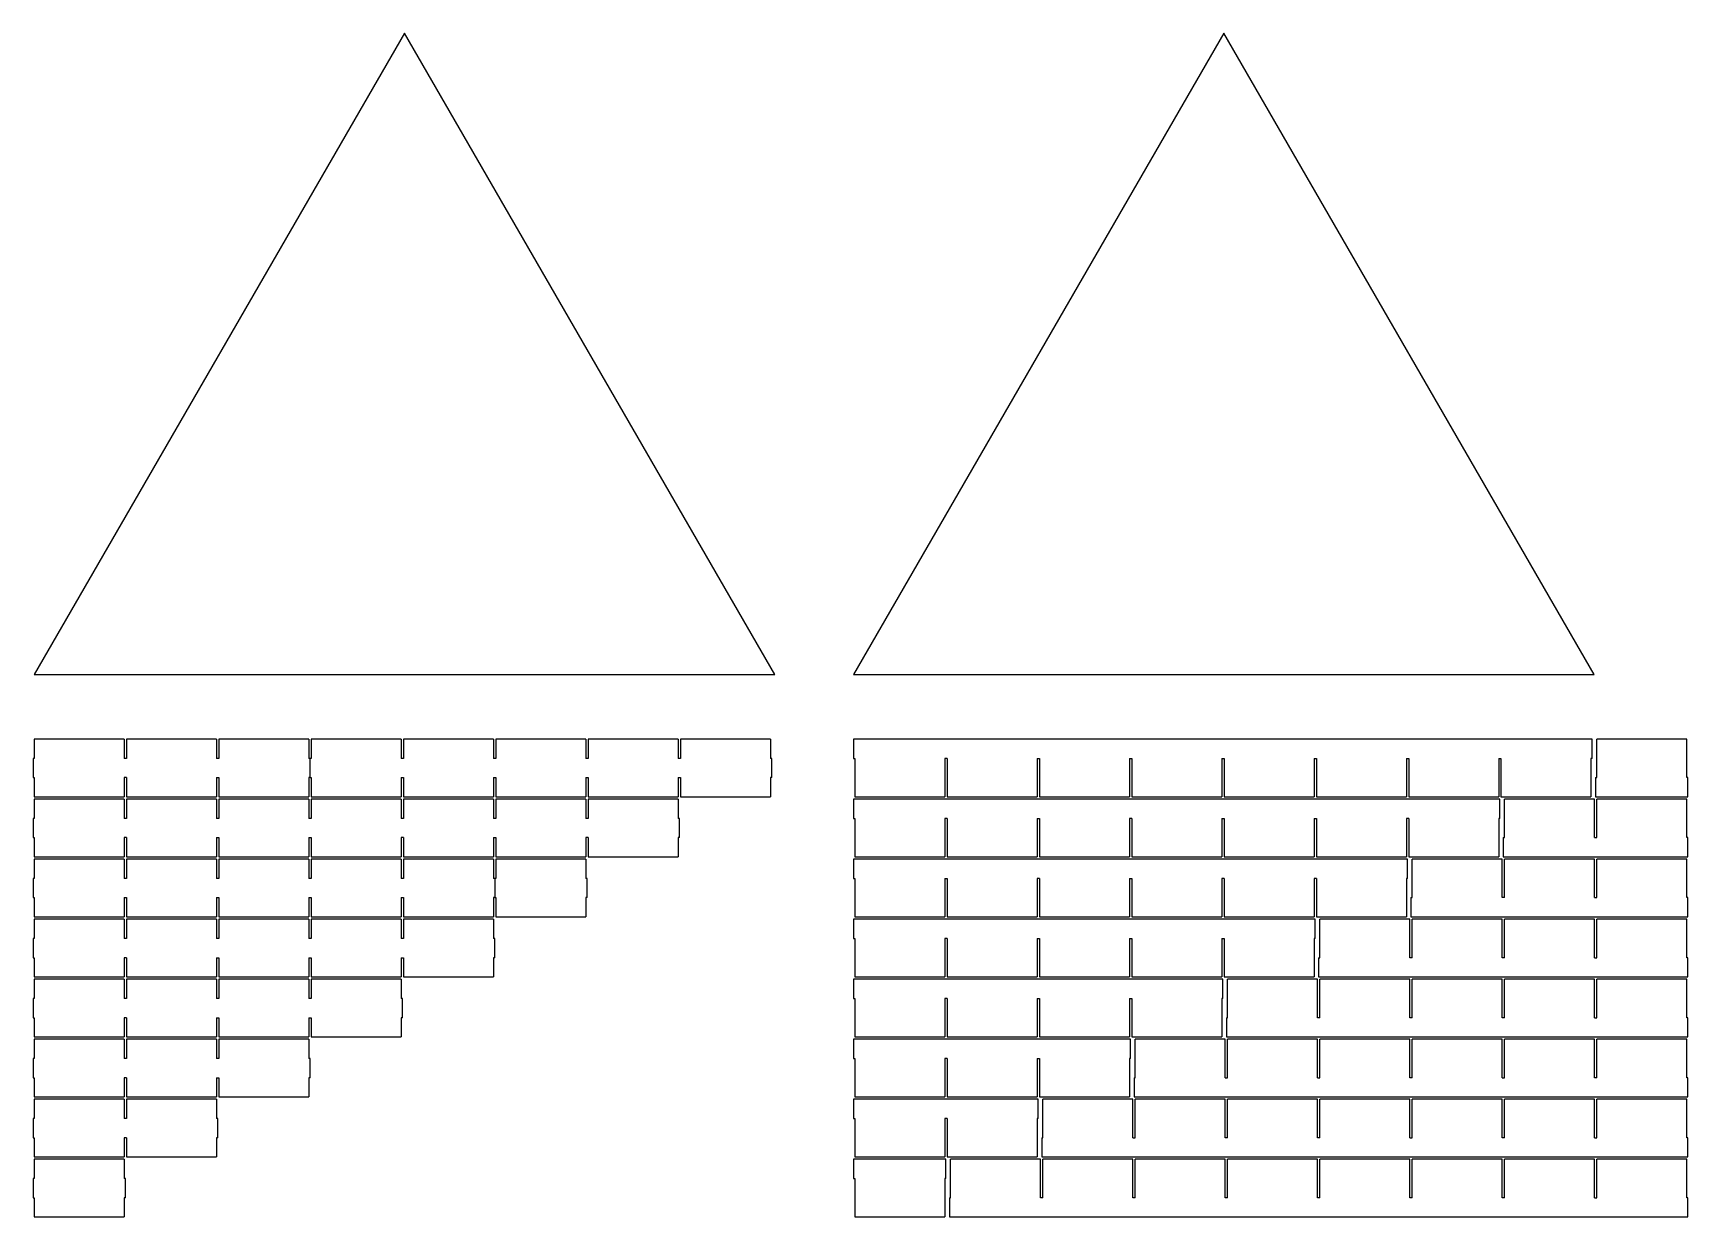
# Model space of a CAD drawing. Header units: inches. Extents: x -3170 to 1154, y -336 to 1536.
# Drawn here: x -280 to 1154, y -321 to 704 of the extents above; entities that cross this region are included whole.
import ezdxf

# ---------------------------------------------------------------- set-up
doc = ezdxf.new("R2010")
doc.units = ezdxf.units.IN
doc.header["$MEASUREMENT"] = 0

msp = doc.modelspace()

# ---------------------------------------------------------------- linework, layer by layer
for p, q in [((41.4, 704.5), (-279.4, 148.7)), ((362.3, 148.7), (41.4, 704.5)), ((751.4, 704.5), (430.6, 148.7)), ((1072.3, 148.7), (751.4, 704.5)), ((-279.4, 148.7), (362.3, 148.7)), ((430.6, 148.7), (1072.3, 148.7)), ((-253.8, 92.7), (-279.4, 92.7)), ((-279.4, 92.7), (-279.4, 76)), ((-227.1, 92.7), (-253.8, 92.7)), ((-201.4, 92.7), (-227.1, 92.7)), ((-201.4, 92.7), (-201.4, 76)), ((-199.4, 92.7), (-199.4, 76)), ((-173.8, 92.7), (-199.4, 92.7)), ((-147.1, 92.7), (-173.8, 92.7)), ((-121.4, 92.7), (-147.1, 92.7)), ((-121.4, 92.7), (-121.4, 76)), ((-119.4, 92.7), (-119.4, 76)), ((-93.8, 92.7), (-119.4, 92.7)), ((-67.1, 92.7), (-93.8, 92.7)), ((-41.4, 92.7), (-67.1, 92.7)), ((-41.4, 92.7), (-41.4, 76)), ((-39.4, 92.7), (-39.4, 76)), ((-13.8, 92.7), (-39.4, 92.7)), ((12.9, 92.7), (-13.8, 92.7)), ((38.6, 92.7), (12.9, 92.7)), ((38.6, 92.7), (38.6, 76)), ((40.6, 92.7), (40.6, 76)), ((66.2, 92.7), (40.6, 92.7)), ((92.9, 92.7), (66.2, 92.7)), ((118.6, 92.7), (92.9, 92.7)), ((118.6, 92.7), (118.6, 76)), ((146.2, 92.7), (120.6, 92.7)), ((120.6, 92.7), (120.6, 76)), ((172.9, 92.7), (146.2, 92.7)), ((198.6, 92.7), (172.9, 92.7)), ((198.6, 92.7), (198.6, 76)), ((226.2, 92.7), (200.6, 92.7)), ((200.6, 92.7), (200.6, 76)), ((252.9, 92.7), (226.2, 92.7)), ((278.6, 92.7), (252.9, 92.7)), ((278.6, 92.7), (278.6, 76)), ((306.2, 92.7), (280.6, 92.7)), ((280.6, 92.7), (280.6, 76)), ((332.9, 92.7), (306.2, 92.7)), ((358.6, 92.7), (332.9, 92.7)), ((358.6, 92.7), (358.6, 76)), ((1070.6, 92.7), (430.6, 92.7)), ((430.6, 92.7), (430.6, 76)), ((1070.6, 76), (1070.6, 92.7)), ((1100.2, 92.7), (1074.6, 92.7)), ((1074.6, 59.3), (1074.6, 92.7)), ((1126.4, 92.7), (1100.2, 92.7)), ((1152.6, 92.7), (1126.4, 92.7)), ((1152.6, 59.3), (1152.6, 92.7)), ((-280.4, 76), (-280.4, 59.3)), ((-279.4, 76), (-280.4, 76)), ((-199.4, 76), (-201.4, 76)), ((-119.4, 76), (-121.4, 76)), ((-40.4, 76), (-41.4, 76)), ((-39.4, 76), (-40.4, 76)), ((-40.4, 59.3), (-40.4, 76)), ((40.6, 76), (38.6, 76)), ((120.6, 76), (118.6, 76)), ((200.6, 76), (198.6, 76)), ((280.6, 76), (278.6, 76)), ((359.6, 76), (358.6, 76)), ((359.6, 59.3), (359.6, 76)), ((430.6, 76), (431.6, 76)), ((431.6, 76), (431.6, 42.7)), ((511.6, 76), (509.6, 76)), ((509.6, 76), (509.6, 42.7)), ((511.6, 76), (511.6, 42.7)), ((589.6, 76), (589.6, 42.7)), ((589.6, 76), (591.6, 76)), ((591.6, 76), (591.6, 42.7)), ((669.6, 76), (669.6, 42.7)), ((669.6, 76), (671.6, 76)), ((671.6, 76), (671.6, 42.7)), ((749.6, 76), (749.6, 42.7)), ((749.6, 76), (751.6, 76)), ((751.6, 76), (751.6, 42.7)), ((829.6, 76), (831.6, 76)), ((829.6, 76), (829.6, 42.7)), ((831.6, 76), (831.6, 42.7)), ((909.6, 76), (909.6, 42.7)), ((909.6, 76), (911.6, 76)), ((911.6, 76), (911.6, 42.7)), ((989.6, 76), (989.6, 42.7)), ((989.6, 76), (991.6, 76)), ((991.6, 76), (991.6, 42.7)), ((1070.6, 76), (1069.6, 76)), ((1069.6, 76), (1069.6, 42.7)), ((-280.4, 59.3), (-279.4, 59.3)), ((-279.4, 59.3), (-279.4, 42.7)), ((-199.4, 59.3), (-201.4, 59.3)), ((-201.4, 59.3), (-201.4, 42.7)), ((-199.4, 59.3), (-199.4, 42.7)), ((-121.4, 59.3), (-121.4, 42.7)), ((-121.4, 59.3), (-119.4, 59.3)), ((-119.4, 59.3), (-119.4, 42.7)), ((-41.4, 59.3), (-41.4, 42.7)), ((-40.4, 59.3), (-41.4, 59.3)), ((-40.4, 59.3), (-39.4, 59.3)), ((-39.4, 59.3), (-39.4, 42.7)), ((38.6, 59.3), (38.6, 42.7)), ((38.6, 59.3), (40.6, 59.3)), ((40.6, 59.3), (40.6, 42.7)), ((118.6, 59.3), (120.6, 59.3)), ((118.6, 59.3), (118.6, 42.7)), ((120.6, 59.3), (120.6, 42.7)), ((198.6, 59.3), (198.6, 42.7)), ((198.6, 59.3), (200.6, 59.3)), ((200.6, 59.3), (200.6, 42.7)), ((278.6, 59.3), (278.6, 42.7)), ((278.6, 59.3), (280.6, 59.3)), ((280.6, 59.3), (280.6, 42.7)), ((358.6, 59.3), (358.6, 42.7)), ((359.6, 59.3), (358.6, 59.3)), ((1073.6, 59.3), (1073.6, 42.7)), ((1073.6, 59.3), (1074.6, 59.3)), ((1153.6, 59.3), (1152.6, 59.3)), ((1153.6, 42.7), (1153.6, 59.3)), ((-279.4, 42.7), (-253.3, 42.7)), ((-253.8, 40.7), (-279.4, 40.7)), ((-279.4, 40.7), (-279.4, 24)), ((-227.1, 40.7), (-253.8, 40.7)), ((-253.3, 42.7), (-227.1, 42.7)), ((-227.1, 42.7), (-201.4, 42.7)), ((-201.4, 40.7), (-227.1, 40.7)), ((-201.4, 40.7), (-201.4, 24)), ((-199.4, 42.7), (-173.3, 42.7)), ((-173.8, 40.7), (-199.4, 40.7)), ((-199.4, 40.7), (-199.4, 24)), ((-147.1, 40.7), (-173.8, 40.7)), ((-173.3, 42.7), (-147.1, 42.7)), ((-147.1, 42.7), (-121.4, 42.7)), ((-121.4, 40.7), (-147.1, 40.7)), ((-121.4, 40.7), (-121.4, 24)), ((-119.4, 42.7), (-93.3, 42.7)), ((-119.4, 40.7), (-119.4, 24)), ((-93.8, 40.7), (-119.4, 40.7)), ((-67.1, 40.7), (-93.8, 40.7)), ((-93.3, 42.7), (-67.1, 42.7)), ((-67.1, 42.7), (-41.4, 42.7)), ((-41.4, 40.7), (-67.1, 40.7)), ((-41.4, 40.7), (-41.4, 24)), ((-39.4, 42.7), (-13.3, 42.7)), ((-13.8, 40.7), (-39.4, 40.7)), ((-39.4, 40.7), (-39.4, 24)), ((12.9, 40.7), (-13.8, 40.7)), ((-13.3, 42.7), (12.9, 42.7)), ((12.9, 42.7), (38.6, 42.7)), ((38.6, 40.7), (12.9, 40.7)), ((38.6, 40.7), (38.6, 24)), ((40.6, 42.7), (66.7, 42.7)), ((40.6, 40.7), (40.6, 24)), ((66.2, 40.7), (40.6, 40.7)), ((92.9, 40.7), (66.2, 40.7)), ((66.7, 42.7), (92.9, 42.7)), ((92.9, 42.7), (118.6, 42.7)), ((118.6, 40.7), (92.9, 40.7)), ((118.6, 40.7), (118.6, 24)), ((120.6, 42.7), (146.7, 42.7)), ((146.2, 40.7), (120.6, 40.7)), ((120.6, 40.7), (120.6, 24)), ((172.9, 40.7), (146.2, 40.7)), ((146.7, 42.7), (172.9, 42.7)), ((172.9, 42.7), (198.6, 42.7)), ((198.6, 40.7), (172.9, 40.7)), ((198.6, 40.7), (198.6, 24)), ((200.6, 42.7), (226.7, 42.7)), ((226.2, 40.7), (200.6, 40.7)), ((200.6, 40.7), (200.6, 24)), ((252.9, 40.7), (226.2, 40.7)), ((226.7, 42.7), (252.9, 42.7)), ((252.9, 42.7), (278.6, 42.7)), ((278.6, 40.7), (252.9, 40.7)), ((278.6, 40.7), (278.6, 24)), ((280.6, 42.7), (306.7, 42.7)), ((306.7, 42.7), (332.9, 42.7)), ((332.9, 42.7), (358.6, 42.7)), ((963.9, 40.7), (430.6, 40.7)), ((430.6, 40.7), (430.6, 24)), ((431.6, 42.7), (457.7, 42.7)), ((457.7, 42.7), (483.9, 42.7)), ((483.9, 42.7), (509.6, 42.7)), ((511.6, 42.7), (537.7, 42.7)), ((537.7, 42.7), (563.9, 42.7)), ((563.9, 42.7), (589.6, 42.7)), ((591.6, 42.7), (617.7, 42.7)), ((617.7, 42.7), (643.9, 42.7)), ((643.9, 42.7), (669.6, 42.7)), ((671.6, 42.7), (697.7, 42.7)), ((697.7, 42.7), (723.9, 42.7)), ((723.9, 42.7), (749.6, 42.7)), ((751.6, 42.7), (777.7, 42.7)), ((777.7, 42.7), (803.9, 42.7)), ((803.9, 42.7), (829.6, 42.7)), ((831.6, 42.7), (857.7, 42.7)), ((857.7, 42.7), (883.9, 42.7)), ((883.9, 42.7), (909.6, 42.7)), ((911.6, 42.7), (937.7, 42.7)), ((937.7, 42.7), (963.9, 42.7)), ((963.9, 42.7), (989.6, 42.7)), ((990.6, 40.7), (963.9, 40.7)), ((990.6, 24), (990.6, 40.7)), ((991.6, 42.7), (1017.7, 42.7)), ((1020.2, 40.7), (994.6, 40.7)), ((994.6, 7.3), (994.6, 40.7)), ((1017.7, 42.7), (1043.9, 42.7)), ((1046.4, 40.7), (1020.2, 40.7)), ((1043.9, 42.7), (1069.6, 42.7)), ((1072.6, 40.7), (1046.4, 40.7)), ((1072.6, 7.3), (1072.6, 40.7)), ((1073.6, 42.7), (1100.2, 42.7)), ((1100.2, 40.7), (1074.6, 40.7)), ((1074.6, 7.3), (1074.6, 40.7)), ((1100.2, 42.7), (1126.9, 42.7)), ((1126.4, 40.7), (1100.2, 40.7)), ((1152.6, 40.7), (1126.4, 40.7)), ((1126.9, 42.7), (1153.6, 42.7)), ((1152.6, 7.3), (1152.6, 40.7)), ((-280.4, 24), (-280.4, 7.3)), ((-279.4, 24), (-280.4, 24)), ((-199.4, 24), (-201.4, 24)), ((-119.4, 24), (-121.4, 24)), ((-39.4, 24), (-41.4, 24)), ((40.6, 24), (38.6, 24)), ((120.6, 24), (118.6, 24)), ((200.6, 24), (198.6, 24)), ((279.6, 24), (278.6, 24)), ((279.6, 7.3), (279.6, 24)), ((430.6, 24), (431.6, 24)), ((431.6, 24), (431.6, -9.3)), ((511.6, 24), (509.6, 24)), ((509.6, 24), (509.6, -9.3)), ((511.6, 24), (511.6, -9.3)), ((589.6, 24), (591.6, 24)), ((589.6, 24), (589.6, -9.3)), ((591.6, 24), (591.6, -9.3)), ((669.6, 24), (669.6, -9.3)), ((671.6, 24), (669.6, 24)), ((671.6, 24), (671.6, -9.3)), ((749.6, 24), (749.6, -9.3)), ((749.6, 24), (751.6, 24)), ((751.6, 24), (751.6, -9.3)), ((829.6, 24), (829.6, -9.3)), ((829.6, 24), (831.6, 24)), ((831.6, 24), (831.6, -9.3)), ((909.6, 24), (909.6, -9.3)), ((911.6, 24), (909.6, 24)), ((911.6, 24), (911.6, -9.3)), ((990.6, 24), (989.6, 24)), ((989.6, 24), (989.6, -9.3)), ((-280.4, 7.3), (-279.4, 7.3)), ((-279.4, 7.3), (-279.4, -9.3)), ((-201.4, 7.3), (-201.4, -9.3)), ((-199.4, 7.3), (-201.4, 7.3)), ((-199.4, 7.3), (-199.4, -9.3)), ((-121.4, 7.3), (-121.4, -9.3)), ((-121.4, 7.3), (-119.4, 7.3)), ((-119.4, 7.3), (-119.4, -9.3)), ((-41.4, 7.3), (-41.4, -9.3)), ((-41.4, 7.3), (-39.4, 7.3)), ((-39.4, 7.3), (-39.4, -9.3)), ((40.6, 7.3), (38.6, 7.3)), ((38.6, 7.3), (38.6, -9.3)), ((40.6, 7.3), (40.6, -9.3)), ((118.6, 7.3), (120.6, 7.3)), ((118.6, 7.3), (118.6, -9.3)), ((120.6, 7.3), (120.6, -9.3)), ((200.6, 7.3), (198.6, 7.3)), ((198.6, 7.3), (198.6, -9.3)), ((200.6, 7.3), (200.6, -9.3)), ((278.6, 7.3), (278.6, -9.3)), ((279.6, 7.3), (278.6, 7.3)), ((993.6, 7.3), (993.6, -9.3)), ((993.6, 7.3), (994.6, 7.3)), ((1072.6, 7.3), (1074.6, 7.3)), ((1153.6, 7.3), (1152.6, 7.3)), ((1153.6, -9.3), (1153.6, 7.3)), ((-279.4, -9.3), (-253.3, -9.3)), ((-253.8, -11.3), (-279.4, -11.3)), ((-279.4, -11.3), (-279.4, -28)), ((-227.1, -11.3), (-253.8, -11.3)), ((-253.3, -9.3), (-227.1, -9.3)), ((-227.1, -9.3), (-201.4, -9.3)), ((-201.4, -11.3), (-227.1, -11.3)), ((-201.4, -11.3), (-201.4, -28)), ((-199.4, -9.3), (-173.3, -9.3)), ((-173.8, -11.3), (-199.4, -11.3)), ((-199.4, -11.3), (-199.4, -28)), ((-147.1, -11.3), (-173.8, -11.3)), ((-173.3, -9.3), (-147.1, -9.3)), ((-147.1, -9.3), (-121.4, -9.3)), ((-121.4, -11.3), (-147.1, -11.3)), ((-121.4, -11.3), (-121.4, -28)), ((-119.4, -9.3), (-93.3, -9.3)), ((-119.4, -11.3), (-119.4, -28)), ((-93.8, -11.3), (-119.4, -11.3)), ((-67.1, -11.3), (-93.8, -11.3)), ((-93.3, -9.3), (-67.1, -9.3)), ((-67.1, -9.3), (-41.4, -9.3)), ((-41.4, -11.3), (-67.1, -11.3)), ((-41.4, -11.3), (-41.4, -28)), ((-39.4, -9.3), (-13.3, -9.3)), ((-13.8, -11.3), (-39.4, -11.3)), ((-39.4, -11.3), (-39.4, -28)), ((12.9, -11.3), (-13.8, -11.3)), ((-13.3, -9.3), (12.9, -9.3)), ((12.9, -9.3), (38.6, -9.3)), ((38.6, -11.3), (12.9, -11.3)), ((38.6, -11.3), (38.6, -28)), ((40.6, -9.3), (66.7, -9.3)), ((40.6, -11.3), (40.6, -28)), ((66.2, -11.3), (40.6, -11.3)), ((92.9, -11.3), (66.2, -11.3)), ((66.7, -9.3), (92.9, -9.3)), ((92.9, -9.3), (118.6, -9.3)), ((118.6, -11.3), (92.9, -11.3)), ((118.6, -11.3), (118.6, -28)), ((120.6, -9.3), (146.7, -9.3)), ((146.2, -11.3), (120.6, -11.3)), ((120.6, -11.3), (120.6, -28)), ((172.9, -11.3), (146.2, -11.3)), ((146.7, -9.3), (172.9, -9.3)), ((172.9, -9.3), (198.6, -9.3)), ((198.6, -11.3), (172.9, -11.3)), ((198.6, -11.3), (198.6, -28)), ((200.6, -9.3), (226.7, -9.3)), ((226.7, -9.3), (252.9, -9.3)), ((252.9, -9.3), (278.6, -9.3)), ((430.6, -11.3), (430.6, -28)), ((910.6, -11.3), (430.6, -11.3)), ((431.6, -9.3), (457.7, -9.3)), ((457.7, -9.3), (483.9, -9.3)), ((483.9, -9.3), (509.6, -9.3)), ((511.6, -9.3), (537.7, -9.3)), ((537.7, -9.3), (563.9, -9.3)), ((563.9, -9.3), (589.6, -9.3)), ((591.6, -9.3), (617.7, -9.3)), ((617.7, -9.3), (643.9, -9.3)), ((643.9, -9.3), (669.6, -9.3)), ((671.6, -9.3), (697.7, -9.3)), ((697.7, -9.3), (723.9, -9.3)), ((723.9, -9.3), (749.6, -9.3)), ((751.6, -9.3), (777.7, -9.3)), ((777.7, -9.3), (803.9, -9.3)), ((803.9, -9.3), (829.6, -9.3)), ((831.6, -9.3), (857.7, -9.3)), ((857.7, -9.3), (883.9, -9.3)), ((883.9, -9.3), (909.6, -9.3)), ((910.6, -28), (910.6, -11.3)), ((911.6, -9.3), (937.7, -9.3)), ((940.2, -11.3), (914.6, -11.3)), ((914.6, -44.7), (914.6, -11.3)), ((937.7, -9.3), (963.9, -9.3)), ((966.4, -11.3), (940.2, -11.3)), ((963.9, -9.3), (989.6, -9.3)), ((992.6, -11.3), (966.4, -11.3)), ((992.6, -44.7), (992.6, -11.3)), ((993.6, -9.3), (1153.6, -9.3)), ((1020.2, -11.3), (994.6, -11.3)), ((994.6, -44.7), (994.6, -11.3)), ((1046.4, -11.3), (1020.2, -11.3)), ((1072.6, -11.3), (1046.4, -11.3)), ((1072.6, -44.7), (1072.6, -11.3)), ((1100.2, -11.3), (1074.6, -11.3)), ((1074.6, -44.7), (1074.6, -11.3)), ((1126.4, -11.3), (1100.2, -11.3)), ((1152.6, -11.3), (1126.4, -11.3)), ((1152.6, -44.7), (1152.6, -11.3)), ((-279.4, -28), (-280.4, -28)), ((-280.4, -28), (-280.4, -44.7)), ((-199.4, -28), (-201.4, -28)), ((-119.4, -28), (-121.4, -28)), ((-39.4, -28), (-41.4, -28)), ((40.6, -28), (38.6, -28)), ((119.6, -28), (118.6, -28)), ((119.6, -28), (119.6, -44.7)), ((120.6, -28), (119.6, -28)), ((199.6, -28), (198.6, -28)), ((199.6, -44.7), (199.6, -28)), ((430.6, -28), (431.6, -28)), ((431.6, -28), (431.6, -61.3)), ((509.6, -28), (509.6, -61.3)), ((509.6, -28), (511.6, -28)), ((511.6, -28), (511.6, -61.3)), ((591.6, -28), (589.6, -28)), ((589.6, -28), (589.6, -61.3)), ((591.6, -28), (591.6, -61.3)), ((669.6, -28), (671.6, -28)), ((669.6, -28), (669.6, -61.3)), ((671.6, -28), (671.6, -61.3)), ((749.6, -28), (749.6, -61.3)), ((751.6, -28), (749.6, -28)), ((751.6, -28), (751.6, -61.3)), ((829.6, -28), (829.6, -61.3)), ((831.6, -28), (829.6, -28)), ((831.6, -28), (831.6, -61.3)), ((910.6, -28), (909.6, -28)), ((909.6, -28), (909.6, -61.3)), ((-280.4, -44.7), (-279.4, -44.7)), ((-279.4, -44.7), (-279.4, -61.3)), ((-201.4, -44.7), (-199.4, -44.7)), ((-201.4, -44.7), (-201.4, -61.3)), ((-199.4, -44.7), (-199.4, -61.3)), ((-121.4, -44.7), (-121.4, -61.3)), ((-121.4, -44.7), (-119.4, -44.7)), ((-119.4, -44.7), (-119.4, -61.3)), ((-41.4, -44.7), (-41.4, -61.3)), ((-41.4, -44.7), (-39.4, -44.7)), ((-39.4, -44.7), (-39.4, -61.3)), ((38.6, -44.7), (38.6, -61.3)), ((38.6, -44.7), (40.6, -44.7)), ((40.6, -44.7), (40.6, -61.3)), ((119.6, -44.7), (118.6, -44.7)), ((118.6, -44.7), (118.6, -61.3)), ((119.6, -44.7), (120.6, -44.7)), ((120.6, -44.7), (120.6, -61.3)), ((199.6, -44.7), (198.6, -44.7)), ((198.6, -44.7), (198.6, -61.3)), ((913.6, -44.7), (914.6, -44.7)), ((913.6, -44.7), (913.6, -61.3)), ((994.6, -44.7), (992.6, -44.7)), ((1072.6, -44.7), (1074.6, -44.7)), ((1153.6, -44.7), (1152.6, -44.7)), ((1153.6, -61.3), (1153.6, -44.7)), ((-279.4, -61.3), (-253.3, -61.3)), ((-253.8, -63.3), (-279.4, -63.3)), ((-279.4, -63.3), (-279.4, -80)), ((-227.1, -63.3), (-253.8, -63.3)), ((-253.3, -61.3), (-227.1, -61.3)), ((-227.1, -61.3), (-201.4, -61.3)), ((-201.4, -63.3), (-227.1, -63.3)), ((-201.4, -63.3), (-201.4, -80)), ((-199.4, -61.3), (-173.3, -61.3)), ((-173.8, -63.3), (-199.4, -63.3)), ((-199.4, -63.3), (-199.4, -80)), ((-147.1, -63.3), (-173.8, -63.3)), ((-173.3, -61.3), (-147.1, -61.3)), ((-147.1, -61.3), (-121.4, -61.3)), ((-121.4, -63.3), (-147.1, -63.3)), ((-121.4, -63.3), (-121.4, -80)), ((-119.4, -61.3), (-93.3, -61.3)), ((-93.8, -63.3), (-119.4, -63.3)), ((-119.4, -63.3), (-119.4, -80)), ((-67.1, -63.3), (-93.8, -63.3)), ((-93.3, -61.3), (-67.1, -61.3)), ((-67.1, -61.3), (-41.4, -61.3)), ((-41.4, -63.3), (-67.1, -63.3)), ((-41.4, -63.3), (-41.4, -80)), ((-39.4, -61.3), (-13.3, -61.3)), ((-39.4, -63.3), (-39.4, -80)), ((-13.8, -63.3), (-39.4, -63.3)), ((12.9, -63.3), (-13.8, -63.3)), ((-13.3, -61.3), (12.9, -61.3)), ((12.9, -61.3), (38.6, -61.3)), ((38.6, -63.3), (12.9, -63.3)), ((38.6, -63.3), (38.6, -80)), ((40.6, -61.3), (66.7, -61.3)), ((66.2, -63.3), (40.6, -63.3)), ((40.6, -63.3), (40.6, -80)), ((92.9, -63.3), (66.2, -63.3)), ((66.7, -61.3), (92.9, -61.3)), ((92.9, -61.3), (118.6, -61.3)), ((118.6, -63.3), (92.9, -63.3)), ((118.6, -63.3), (118.6, -80)), ((120.6, -61.3), (146.7, -61.3)), ((146.7, -61.3), (172.9, -61.3)), ((172.9, -61.3), (198.6, -61.3)), ((430.6, -63.3), (430.6, -80)), ((777.2, -63.3), (430.6, -63.3)), ((431.6, -61.3), (457.7, -61.3)), ((457.7, -61.3), (483.9, -61.3)), ((483.9, -61.3), (509.6, -61.3)), ((511.6, -61.3), (537.7, -61.3)), ((537.7, -61.3), (563.9, -61.3)), ((563.9, -61.3), (589.6, -61.3)), ((591.6, -61.3), (617.7, -61.3)), ((617.7, -61.3), (643.9, -61.3)), ((643.9, -61.3), (669.6, -61.3)), ((671.6, -61.3), (697.7, -61.3)), ((697.7, -61.3), (723.9, -61.3)), ((723.9, -61.3), (749.6, -61.3)), ((751.6, -61.3), (777.7, -61.3)), ((803.9, -63.3), (777.2, -63.3)), ((777.7, -61.3), (803.9, -61.3)), ((803.9, -61.3), (829.6, -61.3)), ((830.6, -63.3), (803.9, -63.3)), ((830.6, -80), (830.6, -63.3)), ((831.6, -61.3), (857.7, -61.3)), ((860.2, -63.3), (834.6, -63.3)), ((834.6, -96.7), (834.6, -63.3)), ((857.7, -61.3), (883.9, -61.3)), ((886.4, -63.3), (860.2, -63.3)), ((883.9, -61.3), (909.6, -61.3)), ((912.6, -63.3), (886.4, -63.3)), ((912.6, -96.7), (912.6, -63.3)), ((913.6, -61.3), (1100.2, -61.3)), ((940.2, -63.3), (914.6, -63.3)), ((914.6, -96.7), (914.6, -63.3)), ((966.4, -63.3), (940.2, -63.3)), ((992.6, -63.3), (966.4, -63.3)), ((992.6, -96.7), (992.6, -63.3)), ((1020.2, -63.3), (994.6, -63.3)), ((994.6, -96.7), (994.6, -63.3)), ((1046.4, -63.3), (1020.2, -63.3)), ((1072.6, -63.3), (1046.4, -63.3)), ((1072.6, -96.7), (1072.6, -63.3)), ((1100.2, -63.3), (1074.6, -63.3)), ((1074.6, -96.7), (1074.6, -63.3)), ((1100.2, -61.3), (1126.9, -61.3)), ((1126.4, -63.3), (1100.2, -63.3)), ((1152.6, -63.3), (1126.4, -63.3)), ((1126.9, -61.3), (1153.6, -61.3)), ((1152.6, -96.7), (1152.6, -63.3)), ((-279.4, -80), (-280.4, -80)), ((-280.4, -80), (-280.4, -96.7)), ((-199.4, -80), (-201.4, -80)), ((-119.4, -80), (-121.4, -80)), ((-39.4, -80), (-41.4, -80)), ((40.6, -80), (38.6, -80)), ((119.6, -80), (118.6, -80)), ((119.6, -96.7), (119.6, -80)), ((430.6, -80), (431.6, -80)), ((431.6, -80), (431.6, -113.3)), ((509.6, -80), (509.6, -113.3)), ((511.6, -80), (509.6, -80)), ((511.6, -80), (511.6, -113.3)), ((589.6, -80), (589.6, -113.3)), ((589.6, -80), (591.6, -80)), ((591.6, -80), (591.6, -113.3)), ((669.6, -80), (669.6, -113.3)), ((669.6, -80), (671.6, -80)), ((671.6, -80), (671.6, -113.3)), ((749.6, -80), (749.6, -113.3)), ((749.6, -80), (751.6, -80)), ((751.6, -80), (751.6, -113.3)), ((830.6, -80), (829.6, -80)), ((829.6, -80), (829.6, -113.3)), ((-280.4, -96.7), (-279.4, -96.7)), ((-279.4, -96.7), (-279.4, -113.3)), ((-199.4, -96.7), (-201.4, -96.7)), ((-201.4, -96.7), (-201.4, -113.3)), ((-199.4, -96.7), (-199.4, -113.3)), ((-121.4, -96.7), (-121.4, -113.3)), ((-121.4, -96.7), (-119.4, -96.7)), ((-119.4, -96.7), (-119.4, -113.3)), ((-41.4, -96.7), (-41.4, -113.3)), ((-41.4, -96.7), (-39.4, -96.7)), ((-39.4, -96.7), (-39.4, -113.3)), ((38.6, -96.7), (38.6, -113.3)), ((38.6, -96.7), (40.6, -96.7)), ((40.6, -96.7), (40.6, -113.3)), ((119.6, -96.7), (118.6, -96.7)), ((118.6, -96.7), (118.6, -113.3)), ((833.6, -96.7), (833.6, -113.3)), ((833.6, -96.7), (834.6, -96.7)), ((914.6, -96.7), (912.6, -96.7)), ((994.6, -96.7), (992.6, -96.7)), ((1072.6, -96.7), (1074.6, -96.7)), ((1153.6, -96.7), (1152.6, -96.7)), ((1153.6, -113.3), (1153.6, -96.7)), ((-279.4, -113.3), (-253.3, -113.3)), ((-253.3, -113.3), (-227.1, -113.3)), ((-227.1, -113.3), (-201.4, -113.3)), ((-199.4, -113.3), (-173.3, -113.3)), ((-173.3, -113.3), (-147.1, -113.3)), ((-147.1, -113.3), (-121.4, -113.3)), ((-119.4, -113.3), (-93.3, -113.3)), ((-93.3, -113.3), (-67.1, -113.3)), ((-67.1, -113.3), (-41.4, -113.3)), ((-39.4, -113.3), (-13.3, -113.3)), ((-13.3, -113.3), (12.9, -113.3)), ((12.9, -113.3), (38.6, -113.3)), ((40.6, -113.3), (66.7, -113.3)), ((66.7, -113.3), (92.9, -113.3)), ((92.9, -113.3), (118.6, -113.3)), ((431.6, -113.3), (457.7, -113.3)), ((457.7, -113.3), (483.9, -113.3)), ((483.9, -113.3), (509.6, -113.3)), ((511.6, -113.3), (537.7, -113.3)), ((537.7, -113.3), (563.9, -113.3)), ((563.9, -113.3), (589.6, -113.3)), ((591.6, -113.3), (617.7, -113.3)), ((617.7, -113.3), (643.9, -113.3)), ((643.9, -113.3), (669.6, -113.3)), ((671.6, -113.3), (697.7, -113.3)), ((697.7, -113.3), (723.9, -113.3)), ((723.9, -113.3), (749.6, -113.3)), ((751.6, -113.3), (777.7, -113.3)), ((777.7, -113.3), (803.9, -113.3)), ((803.9, -113.3), (829.6, -113.3)), ((833.6, -113.3), (1153.6, -113.3)), ((-253.8, -115.3), (-279.4, -115.3)), ((-279.4, -115.3), (-279.4, -132)), ((-227.1, -115.3), (-253.8, -115.3)), ((-201.4, -115.3), (-227.1, -115.3)), ((-201.4, -115.3), (-201.4, -132)), ((-173.8, -115.3), (-199.4, -115.3)), ((-199.4, -115.3), (-199.4, -132)), ((-147.1, -115.3), (-173.8, -115.3)), ((-121.4, -115.3), (-147.1, -115.3)), ((-121.4, -115.3), (-121.4, -132)), ((-93.8, -115.3), (-119.4, -115.3)), ((-119.4, -115.3), (-119.4, -132)), ((-67.1, -115.3), (-93.8, -115.3)), ((-41.4, -115.3), (-67.1, -115.3)), ((-41.4, -115.3), (-41.4, -132)), ((-13.8, -115.3), (-39.4, -115.3)), ((-39.4, -115.3), (-39.4, -132)), ((12.9, -115.3), (-13.8, -115.3)), ((38.6, -115.3), (12.9, -115.3)), ((38.6, -115.3), (38.6, -132)), ((750.6, -115.3), (430.6, -115.3)), ((430.6, -115.3), (430.6, -132)), ((750.6, -132), (750.6, -115.3)), ((780.2, -115.3), (754.6, -115.3)), ((754.6, -148.7), (754.6, -115.3)), ((806.4, -115.3), (780.2, -115.3)), ((832.6, -115.3), (806.4, -115.3)), ((832.6, -148.7), (832.6, -115.3)), ((834.6, -148.7), (834.6, -115.3)), ((860.2, -115.3), (834.6, -115.3)), ((886.4, -115.3), (860.2, -115.3)), ((912.6, -115.3), (886.4, -115.3)), ((912.6, -148.7), (912.6, -115.3)), ((940.2, -115.3), (914.6, -115.3)), ((914.6, -148.7), (914.6, -115.3)), ((966.4, -115.3), (940.2, -115.3)), ((992.6, -115.3), (966.4, -115.3)), ((992.6, -148.7), (992.6, -115.3)), ((1020.2, -115.3), (994.6, -115.3)), ((994.6, -148.7), (994.6, -115.3)), ((1046.4, -115.3), (1020.2, -115.3)), ((1072.6, -115.3), (1046.4, -115.3)), ((1072.6, -148.7), (1072.6, -115.3)), ((1074.6, -148.7), (1074.6, -115.3)), ((1100.2, -115.3), (1074.6, -115.3)), ((1126.4, -115.3), (1100.2, -115.3)), ((1152.6, -115.3), (1126.4, -115.3)), ((1152.6, -148.7), (1152.6, -115.3)), ((-279.4, -132), (-280.4, -132)), ((-280.4, -132), (-280.4, -148.7)), ((-199.4, -132), (-201.4, -132)), ((-119.4, -132), (-121.4, -132)), ((-39.4, -132), (-41.4, -132)), ((39.6, -132), (38.6, -132)), ((39.6, -148.7), (39.6, -132)), ((430.6, -132), (431.6, -132)), ((431.6, -132), (431.6, -165.3)), ((511.6, -132), (509.6, -132)), ((509.6, -132), (509.6, -165.3)), ((511.6, -132), (511.6, -165.3)), ((589.6, -132), (589.6, -165.3)), ((589.6, -132), (591.6, -132)), ((591.6, -132), (591.6, -165.3)), ((669.6, -132), (669.6, -165.3)), ((669.6, -132), (671.6, -132)), ((671.6, -132), (671.6, -165.3)), ((750.6, -132), (749.6, -132)), ((749.6, -132), (749.6, -165.3)), ((-280.4, -148.7), (-279.4, -148.7)), ((-279.4, -148.7), (-279.4, -165.3)), ((-199.4, -148.7), (-201.4, -148.7)), ((-201.4, -148.7), (-201.4, -165.3)), ((-199.4, -148.7), (-199.4, -165.3)), ((-121.4, -148.7), (-121.4, -165.3)), ((-121.4, -148.7), (-119.4, -148.7)), ((-119.4, -148.7), (-119.4, -165.3)), ((-41.4, -148.7), (-41.4, -165.3)), ((-41.4, -148.7), (-39.4, -148.7)), ((-39.4, -148.7), (-39.4, -165.3)), ((39.6, -148.7), (38.6, -148.7)), ((38.6, -148.7), (38.6, -165.3)), ((753.6, -148.7), (754.6, -148.7)), ((753.6, -148.7), (753.6, -165.3)), ((834.6, -148.7), (832.6, -148.7)), ((914.6, -148.7), (912.6, -148.7)), ((994.6, -148.7), (992.6, -148.7)), ((1072.6, -148.7), (1074.6, -148.7)), ((1153.6, -148.7), (1152.6, -148.7)), ((1153.6, -165.3), (1153.6, -148.7)), ((-279.4, -165.3), (-253.3, -165.3)), ((-253.8, -167.3), (-279.4, -167.3)), ((-279.4, -167.3), (-279.4, -184)), ((-227.1, -167.3), (-253.8, -167.3)), ((-253.3, -165.3), (-227.1, -165.3)), ((-227.1, -165.3), (-201.4, -165.3)), ((-201.4, -167.3), (-227.1, -167.3)), ((-201.4, -167.3), (-201.4, -184)), ((-199.4, -165.3), (-173.3, -165.3)), ((-173.8, -167.3), (-199.4, -167.3)), ((-199.4, -167.3), (-199.4, -184)), ((-147.1, -167.3), (-173.8, -167.3)), ((-173.3, -165.3), (-147.1, -165.3)), ((-147.1, -165.3), (-121.4, -165.3)), ((-121.4, -167.3), (-147.1, -167.3)), ((-121.4, -167.3), (-121.4, -184)), ((-119.4, -165.3), (-93.3, -165.3)), ((-93.8, -167.3), (-119.4, -167.3)), ((-119.4, -167.3), (-119.4, -184)), ((-67.1, -167.3), (-93.8, -167.3)), ((-93.3, -165.3), (-67.1, -165.3)), ((-67.1, -165.3), (-41.4, -165.3)), ((-41.4, -167.3), (-67.1, -167.3)), ((-41.4, -167.3), (-41.4, -184)), ((-39.4, -165.3), (-13.3, -165.3)), ((-13.3, -165.3), (12.9, -165.3)), ((12.9, -165.3), (38.6, -165.3)), ((457.2, -167.3), (430.6, -167.3)), ((430.6, -167.3), (430.6, -184)), ((431.6, -165.3), (457.7, -165.3)), ((483.9, -167.3), (457.2, -167.3)), ((457.7, -165.3), (483.9, -165.3)), ((483.9, -165.3), (509.6, -165.3)), ((670.6, -167.3), (483.9, -167.3)), ((511.6, -165.3), (537.7, -165.3)), ((537.7, -165.3), (563.9, -165.3)), ((563.9, -165.3), (589.6, -165.3)), ((591.6, -165.3), (617.7, -165.3)), ((617.7, -165.3), (643.9, -165.3)), ((643.9, -165.3), (669.6, -165.3)), ((670.6, -184), (670.6, -167.3)), ((671.6, -165.3), (697.7, -165.3)), ((700.2, -167.3), (674.6, -167.3)), ((674.6, -200.7), (674.6, -167.3)), ((697.7, -165.3), (723.9, -165.3)), ((726.4, -167.3), (700.2, -167.3)), ((723.9, -165.3), (749.6, -165.3)), ((752.6, -167.3), (726.4, -167.3)), ((752.6, -200.7), (752.6, -167.3)), ((753.6, -165.3), (780.2, -165.3)), ((780.2, -167.3), (754.6, -167.3)), ((754.6, -200.7), (754.6, -167.3)), ((780.2, -165.3), (806.9, -165.3)), ((806.4, -167.3), (780.2, -167.3)), ((832.6, -167.3), (806.4, -167.3)), ((806.9, -165.3), (1153.6, -165.3)), ((832.6, -200.7), (832.6, -167.3)), ((860.2, -167.3), (834.6, -167.3)), ((834.6, -200.7), (834.6, -167.3)), ((886.4, -167.3), (860.2, -167.3)), ((912.6, -167.3), (886.4, -167.3)), ((912.6, -200.7), (912.6, -167.3)), ((940.2, -167.3), (914.6, -167.3)), ((914.6, -200.7), (914.6, -167.3)), ((966.4, -167.3), (940.2, -167.3)), ((992.6, -167.3), (966.4, -167.3)), ((992.6, -200.7), (992.6, -167.3)), ((1020.2, -167.3), (994.6, -167.3)), ((994.6, -200.7), (994.6, -167.3)), ((1046.4, -167.3), (1020.2, -167.3)), ((1072.6, -167.3), (1046.4, -167.3)), ((1072.6, -200.7), (1072.6, -167.3)), ((1100.2, -167.3), (1074.6, -167.3)), ((1074.6, -200.7), (1074.6, -167.3)), ((1126.4, -167.3), (1100.2, -167.3)), ((1152.6, -167.3), (1126.4, -167.3)), ((1152.6, -200.7), (1152.6, -167.3)), ((-279.4, -184), (-280.4, -184)), ((-280.4, -184), (-280.4, -200.7)), ((-199.4, -184), (-201.4, -184)), ((-119.4, -184), (-121.4, -184)), ((-40.4, -184), (-41.4, -184)), ((-40.4, -200.7), (-40.4, -184)), ((430.6, -184), (431.6, -184)), ((431.6, -184), (431.6, -217.3)), ((511.6, -184), (509.6, -184)), ((509.6, -184), (509.6, -217.3)), ((511.6, -184), (511.6, -217.3)), ((589.6, -184), (591.6, -184)), ((589.6, -184), (589.6, -217.3)), ((591.6, -184), (591.6, -217.3)), ((670.6, -184), (669.6, -184)), ((669.6, -184), (669.6, -217.3)), ((-280.4, -200.7), (-279.4, -200.7)), ((-279.4, -200.7), (-279.4, -217.3)), ((-199.4, -200.7), (-201.4, -200.7)), ((-201.4, -200.7), (-201.4, -217.3)), ((-199.4, -200.7), (-199.4, -217.3)), ((-121.4, -200.7), (-121.4, -217.3)), ((-121.4, -200.7), (-119.4, -200.7)), ((-119.4, -200.7), (-119.4, -217.3)), ((-40.4, -200.7), (-41.4, -200.7)), ((-41.4, -200.7), (-41.4, -217.3)), ((673.6, -200.7), (673.6, -217.3)), ((673.6, -200.7), (674.6, -200.7)), ((752.6, -200.7), (754.6, -200.7)), ((832.6, -200.7), (834.6, -200.7)), ((914.6, -200.7), (912.6, -200.7)), ((992.6, -200.7), (994.6, -200.7)), ((1074.6, -200.7), (1072.6, -200.7)), ((1153.6, -200.7), (1152.6, -200.7)), ((1153.6, -217.3), (1153.6, -200.7)), ((-279.4, -217.3), (-253.3, -217.3)), ((-253.8, -219.3), (-279.4, -219.3)), ((-279.4, -219.3), (-279.4, -236)), ((-227.1, -219.3), (-253.8, -219.3)), ((-253.3, -217.3), (-227.1, -217.3)), ((-227.1, -217.3), (-201.4, -217.3)), ((-201.4, -219.3), (-227.1, -219.3)), ((-201.4, -219.3), (-201.4, -236)), ((-199.4, -217.3), (-173.3, -217.3)), ((-173.8, -219.3), (-199.4, -219.3)), ((-199.4, -219.3), (-199.4, -236)), ((-147.1, -219.3), (-173.8, -219.3)), ((-173.3, -217.3), (-147.1, -217.3)), ((-147.1, -217.3), (-121.4, -217.3)), ((-121.4, -219.3), (-147.1, -219.3)), ((-121.4, -219.3), (-121.4, -236)), ((-119.4, -217.3), (-93.3, -217.3)), ((-93.3, -217.3), (-67.1, -217.3)), ((-67.1, -217.3), (-41.4, -217.3)), ((430.6, -219.3), (430.6, -236)), ((590.6, -219.3), (430.6, -219.3)), ((431.6, -217.3), (457.7, -217.3)), ((457.7, -217.3), (483.9, -217.3)), ((483.9, -217.3), (509.6, -217.3)), ((511.6, -217.3), (537.7, -217.3)), ((537.7, -217.3), (563.9, -217.3)), ((563.9, -217.3), (589.6, -217.3)), ((590.6, -236), (590.6, -219.3)), ((591.6, -217.3), (617.7, -217.3)), ((620.2, -219.3), (594.6, -219.3)), ((594.6, -252.7), (594.6, -219.3)), ((617.7, -217.3), (643.9, -217.3)), ((646.4, -219.3), (620.2, -219.3)), ((643.9, -217.3), (669.6, -217.3)), ((672.6, -219.3), (646.4, -219.3)), ((672.6, -252.7), (672.6, -219.3)), ((673.6, -217.3), (1153.6, -217.3)), ((700.2, -219.3), (674.6, -219.3)), ((674.6, -252.7), (674.6, -219.3)), ((726.4, -219.3), (700.2, -219.3)), ((752.6, -219.3), (726.4, -219.3)), ((752.6, -252.7), (752.6, -219.3)), ((780.2, -219.3), (754.6, -219.3)), ((754.6, -252.7), (754.6, -219.3)), ((806.4, -219.3), (780.2, -219.3)), ((832.6, -219.3), (806.4, -219.3)), ((832.6, -252.7), (832.6, -219.3)), ((834.6, -252.7), (834.6, -219.3)), ((860.2, -219.3), (834.6, -219.3)), ((886.4, -219.3), (860.2, -219.3)), ((912.6, -219.3), (886.4, -219.3)), ((912.6, -252.7), (912.6, -219.3)), ((914.6, -252.7), (914.6, -219.3)), ((940.2, -219.3), (914.6, -219.3)), ((966.4, -219.3), (940.2, -219.3)), ((992.6, -219.3), (966.4, -219.3)), ((992.6, -252.7), (992.6, -219.3)), ((1020.2, -219.3), (994.6, -219.3)), ((994.6, -252.7), (994.6, -219.3)), ((1046.4, -219.3), (1020.2, -219.3)), ((1072.6, -219.3), (1046.4, -219.3)), ((1072.6, -252.7), (1072.6, -219.3)), ((1100.2, -219.3), (1074.6, -219.3)), ((1074.6, -252.7), (1074.6, -219.3)), ((1126.4, -219.3), (1100.2, -219.3)), ((1152.6, -219.3), (1126.4, -219.3)), ((1152.6, -252.7), (1152.6, -219.3)), ((-279.4, -236), (-280.4, -236)), ((-280.4, -236), (-280.4, -252.7)), ((-199.4, -236), (-201.4, -236)), ((-120.4, -236), (-121.4, -236)), ((-120.4, -252.7), (-120.4, -236)), ((430.6, -236), (431.6, -236)), ((431.6, -236), (431.6, -269.3)), ((511.6, -236), (509.6, -236)), ((509.6, -236), (509.6, -269.3)), ((511.6, -236), (511.6, -269.3)), ((590.6, -236), (589.6, -236)), ((589.6, -236), (589.6, -269.3)), ((-280.4, -252.7), (-279.4, -252.7)), ((-279.4, -252.7), (-279.4, -269.3)), ((-201.4, -252.7), (-201.4, -269.3)), ((-199.4, -252.7), (-201.4, -252.7)), ((-199.4, -252.7), (-199.4, -269.3)), ((-121.4, -252.7), (-121.4, -269.3)), ((-120.4, -252.7), (-121.4, -252.7)), ((593.6, -252.7), (593.6, -269.3)), ((593.6, -252.7), (594.6, -252.7)), ((672.6, -252.7), (674.6, -252.7)), ((754.6, -252.7), (752.6, -252.7)), ((834.6, -252.7), (832.6, -252.7)), ((912.6, -252.7), (914.6, -252.7)), ((994.6, -252.7), (992.6, -252.7)), ((1072.6, -252.7), (1074.6, -252.7)), ((1153.6, -252.7), (1152.6, -252.7)), ((1153.6, -269.3), (1153.6, -252.7)), ((-279.4, -269.3), (-253.3, -269.3)), ((-253.8, -271.3), (-279.4, -271.3)), ((-279.4, -271.3), (-279.4, -288)), ((-227.1, -271.3), (-253.8, -271.3)), ((-253.3, -269.3), (-227.1, -269.3)), ((-227.1, -269.3), (-201.4, -269.3)), ((-201.4, -271.3), (-227.1, -271.3)), ((-201.4, -271.3), (-201.4, -288)), ((-199.4, -269.3), (-173.3, -269.3)), ((-173.3, -269.3), (-147.1, -269.3)), ((-147.1, -269.3), (-121.4, -269.3)), ((457.2, -271.3), (430.6, -271.3)), ((430.6, -271.3), (430.6, -288)), ((431.6, -269.3), (457.7, -269.3)), ((483.9, -271.3), (457.2, -271.3)), ((457.7, -269.3), (483.9, -269.3)), ((483.9, -269.3), (509.6, -269.3)), ((510.6, -271.3), (483.9, -271.3)), ((510.6, -288), (510.6, -271.3)), ((511.6, -269.3), (537.7, -269.3)), ((514.6, -304.7), (514.6, -271.3)), ((540.2, -271.3), (514.6, -271.3)), ((537.7, -269.3), (563.9, -269.3)), ((566.4, -271.3), (540.2, -271.3)), ((563.9, -269.3), (589.6, -269.3)), ((592.6, -271.3), (566.4, -271.3)), ((592.6, -304.7), (592.6, -271.3)), ((593.6, -269.3), (620.2, -269.3)), ((620.2, -271.3), (594.6, -271.3)), ((594.6, -304.7), (594.6, -271.3)), ((620.2, -269.3), (1153.6, -269.3)), ((646.4, -271.3), (620.2, -271.3)), ((672.6, -271.3), (646.4, -271.3)), ((672.6, -304.7), (672.6, -271.3)), ((700.2, -271.3), (674.6, -271.3)), ((674.6, -304.7), (674.6, -271.3)), ((726.4, -271.3), (700.2, -271.3)), ((752.6, -271.3), (726.4, -271.3)), ((752.6, -304.7), (752.6, -271.3)), ((780.2, -271.3), (754.6, -271.3)), ((754.6, -304.7), (754.6, -271.3)), ((806.4, -271.3), (780.2, -271.3)), ((832.6, -271.3), (806.4, -271.3)), ((832.6, -304.7), (832.6, -271.3)), ((834.6, -304.7), (834.6, -271.3)), ((860.2, -271.3), (834.6, -271.3)), ((886.4, -271.3), (860.2, -271.3)), ((912.6, -271.3), (886.4, -271.3)), ((912.6, -304.7), (912.6, -271.3)), ((940.2, -271.3), (914.6, -271.3)), ((914.6, -304.7), (914.6, -271.3)), ((966.4, -271.3), (940.2, -271.3)), ((992.6, -271.3), (966.4, -271.3)), ((992.6, -304.7), (992.6, -271.3)), ((994.6, -304.7), (994.6, -271.3)), ((1020.2, -271.3), (994.6, -271.3)), ((1046.4, -271.3), (1020.2, -271.3)), ((1072.6, -271.3), (1046.4, -271.3)), ((1072.6, -304.7), (1072.6, -271.3)), ((1100.2, -271.3), (1074.6, -271.3)), ((1074.6, -304.7), (1074.6, -271.3)), ((1126.4, -271.3), (1100.2, -271.3)), ((1152.6, -271.3), (1126.4, -271.3)), ((1152.6, -304.7), (1152.6, -271.3)), ((-279.4, -288), (-280.4, -288)), ((-280.4, -288), (-280.4, -304.7)), ((-200.4, -288), (-201.4, -288)), ((-200.4, -304.7), (-200.4, -288)), ((430.6, -288), (431.6, -288)), ((431.6, -288), (431.6, -321.3)), ((509.6, -288), (509.6, -321.3)), ((510.6, -288), (509.6, -288)), ((-280.4, -304.7), (-279.4, -304.7)), ((-279.4, -304.7), (-279.4, -321.3)), ((-200.4, -304.7), (-201.4, -304.7)), ((-201.4, -304.7), (-201.4, -321.3)), ((513.6, -304.7), (514.6, -304.7)), ((513.6, -304.7), (513.6, -321.3)), ((594.6, -304.7), (592.6, -304.7)), ((674.6, -304.7), (672.6, -304.7)), ((754.6, -304.7), (752.6, -304.7)), ((834.6, -304.7), (832.6, -304.7)), ((914.6, -304.7), (912.6, -304.7)), ((994.6, -304.7), (992.6, -304.7)), ((1072.6, -304.7), (1074.6, -304.7)), ((1153.6, -304.7), (1152.6, -304.7)), ((1153.6, -321.3), (1153.6, -304.7)), ((-279.4, -321.3), (-253.3, -321.3)), ((-253.3, -321.3), (-227.1, -321.3)), ((-227.1, -321.3), (-201.4, -321.3)), ((431.6, -321.3), (457.7, -321.3)), ((457.7, -321.3), (483.9, -321.3)), ((483.9, -321.3), (509.6, -321.3)), ((513.6, -321.3), (1153.6, -321.3))]:
    msp.add_line(p, q)

doc.saveas('drawing.dxf')
